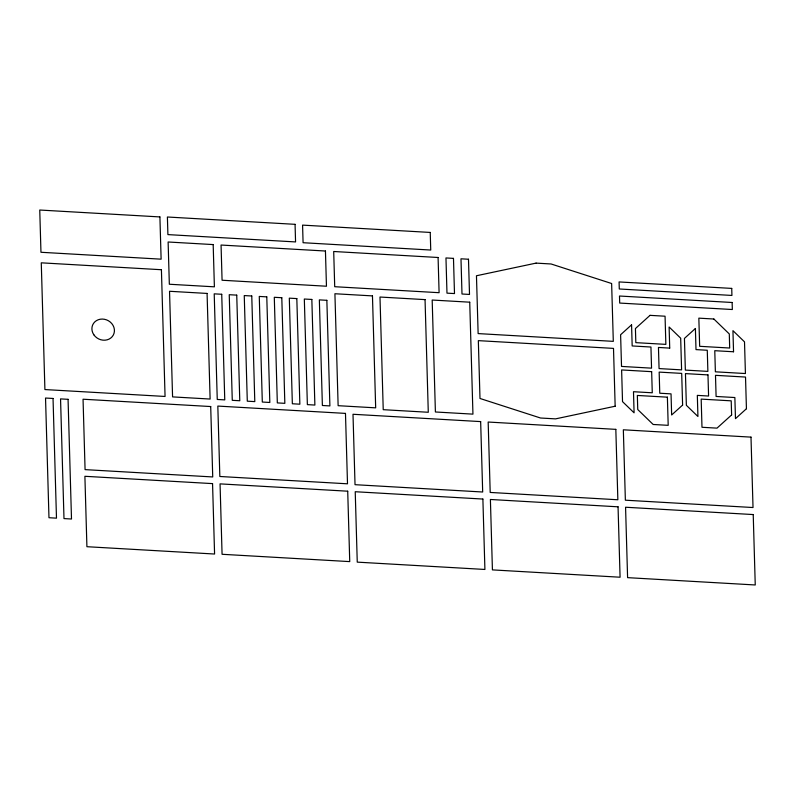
<?xml version="1.0" encoding="UTF-8"?>
<svg xmlns="http://www.w3.org/2000/svg" width="795" height="795" viewBox="0 0 795 795"><rect width="100%" height="100%" fill="white"/><g stroke="black" fill="none" stroke-linecap="round" stroke-linejoin="round"><path stroke-width="1.19" d="M631.568 324.827L620.607 334.745L621.521 366.425L651.552 368.155L650.946 347.027L632.174 345.954L631.568 324.827M650.032 315.347L635.424 328.564L635.831 342.645L665.862 344.374L665.057 316.211L650.032 315.347M695.396 328.494L684.435 338.412L685.35 370.092L707.878 371.384L707.272 350.257L696.003 349.611L695.396 328.494M682.607 405.082L671.646 414.99L671.04 393.873L659.77 393.227L659.164 372.1L681.693 373.392L682.607 405.082M731.619 414.92L717.001 428.137L701.985 427.273L701.18 399.11L731.211 400.839L731.619 414.92M746.435 408.739L735.474 418.657L734.868 397.53L716.096 396.457L715.49 375.329L745.521 377.059L746.435 408.739M536.078 263.115L476.463 275.756L478.133 333.592L613.303 341.353L611.633 283.517L551.094 263.98L536.078 263.115M615.161 406.225L555.556 418.876L540.53 418.011L479.991 398.474L478.332 340.638L613.502 348.389L615.161 406.225M295.064 224.329L167.397 217.005L167.904 234.605L295.561 241.928L295.064 224.329M159.904 216.926L39.75 210.029L40.962 252.273L161.117 259.17L159.904 216.926M430.234 232.438L302.577 225.114L303.084 242.714L430.741 250.037L430.234 232.438M213.179 244.582L168.123 241.998L169.335 284.242L214.392 286.826L213.179 244.582M325.443 251.021L221.06 245.039L222.073 280.238L326.457 286.23L325.443 251.021M438.085 257.491L333.701 251.498L334.715 286.707L439.098 292.699L438.085 257.491M453.478 258.375L445.965 257.948L446.979 293.146L454.492 293.574L453.478 258.375M468.493 259.24L460.981 258.802L461.994 294.011L469.507 294.438L468.493 259.24M731.728 288.406L619.086 281.937L619.285 288.983L731.927 295.442L731.728 288.406M161.415 269.724L41.27 262.827L44.908 389.56L165.062 396.457L161.415 269.724M732.135 302.488L619.494 296.018L619.693 303.064L732.334 309.523L732.135 302.488M372.458 295.899L334.914 293.743L338.133 405.689L375.677 407.845L372.458 295.899M425.047 299.616L379.99 297.032L383.23 409.683L428.286 412.267L425.047 299.616M469.726 302.189L432.182 300.033L435.402 411.979L472.946 414.135L469.726 302.189M713.87 319.014L698.845 318.149L699.66 346.312L729.691 348.031L729.293 333.95L713.87 319.014M207.078 293.434L169.534 291.278L172.575 396.894L210.119 399.05L207.078 293.434M221.726 294.279L214.213 293.842L217.254 399.458L224.766 399.885L221.726 294.279M236.741 295.134L229.238 294.707L232.269 400.322L239.782 400.75L236.741 295.134M251.767 295.998L244.254 295.571L247.295 401.177L254.797 401.614L251.767 295.998M266.782 296.863L259.269 296.436L262.31 402.041L269.823 402.469L266.782 296.863M281.798 297.728L274.295 297.29L277.326 402.906L284.839 403.333L281.798 297.728M296.823 298.582L289.31 298.155L292.351 403.761L299.854 404.198L296.823 298.582M311.839 299.447L304.326 299.019L307.367 404.625L314.88 405.062L311.839 299.447M326.854 300.311L319.352 299.884L322.382 405.49L329.895 405.917L326.854 300.311M669.718 348.111L658.459 347.455L659.065 368.582L681.593 369.874L680.679 338.193L669.112 326.984L669.718 348.111M733.547 351.768L714.775 350.694L715.381 371.812L745.422 373.541L744.508 341.85L732.94 330.65L733.547 351.768M651.652 371.672L621.62 369.943L622.525 401.634L634.092 412.834L633.486 391.716L652.268 392.79L651.652 371.672M707.977 374.902L685.449 373.61L686.363 405.291L697.931 416.5L697.324 395.383L708.583 396.029L707.977 374.902M667.383 397.172L637.342 395.453L637.749 409.534L653.172 424.48L668.197 425.335L667.383 397.172M345.477 413.4L217.82 406.076L219.837 476.483L347.504 483.807L345.477 413.4M480.657 421.598L353 414.274L355.027 484.682L482.684 492.006L480.657 421.598M615.827 429.36L488.17 422.036L490.197 492.443L617.854 499.767L615.827 429.36M750.997 437.121L623.34 429.797L625.367 500.194L753.024 507.528L750.997 437.121M210.705 406.543L83.048 399.219L85.075 469.626L212.732 476.95L210.705 406.543M53.036 398.464L45.534 398.037L48.972 517.724L56.485 518.161L53.036 398.464M68.062 399.328L60.549 398.891L63.988 518.588L71.5 519.016L68.062 399.328M347.713 491.201L220.056 483.877L222.073 554.284L349.74 561.608L347.713 491.201M212.553 483.618L84.896 476.294L86.913 546.702L214.58 554.026L212.553 483.618M482.883 499.051L355.226 491.727L357.253 562.135L484.91 569.458L482.883 499.051M618.053 506.812L490.396 499.479L492.423 569.886L620.08 577.22L618.053 506.812M753.223 514.564L625.566 507.24L627.593 577.647L755.25 584.971L753.223 514.564M93.85 334.804A11.508 10.325 27.2 0 0 113.307 335.073A11.508 10.325 27.2 0 0 102.336 319.063A11.508 10.325 27.2 0 0 93.85 334.804"/></g></svg>
